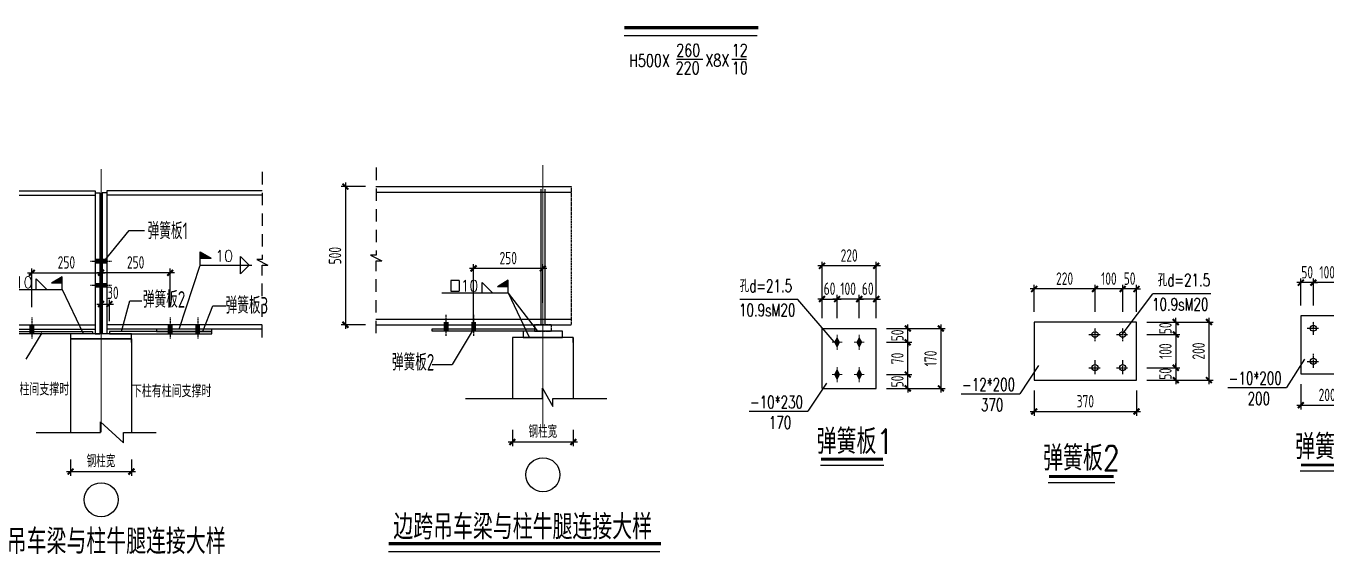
# Model space of a CAD drawing. Extents: x -1389621 to 57380, y -92505 to 283644.
# Drawn here: x -285983 to -254571, y 21287 to 34026 of the extents above; entities that cross this region are included whole.
import ezdxf
from ezdxf.enums import TextEntityAlignment as Align

# ---------------------------------------------------------------- set-up
doc = ezdxf.new("R2010")
doc.units = 0
doc.header["$LTSCALE"] = 100
doc.header["$MEASUREMENT"] = 0
for name, pattern in [('2', [5, 3, -2]), ('CENTERX2', [101.6, 63.5, -12.7, 12.7, -12.7]), ('DASH', [0.35, 0.25, -0.1]), ('HIDDEN', [0.375, 0.25, -0.125])]:
    doc.linetypes.add(name, pattern=pattern)
doc.layers.get('0').update_dxf_attribs({"linetype": 'CONTINUOUS'})
doc.layers.get('Defpoints').update_dxf_attribs({"linetype": 'CONTINUOUS'})
for name, color, linetype in [('10', 7, 'CONTINUOUS'), ('330', 253, '2'), ('AXIS', 3, 'CONTINUOUS'), ('BOLTFILL', 2, 'CONTINUOUS'), ('D', 2, 'CONTINUOUS'), ('DIM', 3, 'CONTINUOUS'), ('DIM1', 210, 'CONTINUOUS'), ('PUB_TITLE', 4, 'CONTINUOUS'), ('TC', 151, 'CONTINUOUS'), ('卫浴', 7, 'CONTINUOUS'), ('螺栓孔标注', 253, 'CONTINUOUS'), ('钢板标注', 253, 'CONTINUOUS')]:
    doc.layers.add(name, color=color, linetype=linetype)
for name, color, linetype, lineweight in [('BOLT', 62, 'CONTINUOUS', 5), ('PUB_TEXT', 7, 'CONTINUOUS', 15), ('轴线', 1, 'CENTERX2', 13)]:
    doc.layers.add(name, color=color, linetype=linetype, lineweight=lineweight)
doc.styles.add('_HZTXT', font='txt.shx', dxfattribs={"width": 0.7, "bigfont": 'HZTXT.shx'})
doc.styles.add('DIM_FONT', font='SIMPLEX', dxfattribs={"width": 0.7, "bigfont": 'GBCBIG'})
doc.styles.add('hztxt', font='txt', dxfattribs={"width": 0.7, "height": 10, "bigfont": 'hztxt.shx'})
doc.styles.add('ROMANS', font='romans', dxfattribs={"width": 0.8, "height": 2.5})
doc.styles.add('TSSD_Dimension', font='tssdeng.shx', dxfattribs={"width": 0.7, "bigfont": 'hztxt.shx'})
doc.styles.add('TSSD_REIN', font='Tssdeng.shx', dxfattribs={"width": 0.7, "bigfont": 'hztxt.shx'})
doc.dimstyles.new('TSSD_100_100', dxfattribs={"dimtxt": 300, "dimasz": 100, "dimexe": 100, "dimexo": 250, "dimgap": 100, "dimtad": 1, "dimdec": 0, "dimzin": 0, "dimdsep": 46, "dimtxsty": 'TSSD_Dimension', "dimblk": 'ARCHTICK', "dimblk1": 'ARCHTICK', "dimblk2": 'ARCHTICK', "dimcen": 0, "dimdle": 100, "dimclrt": 7, "dimadec": 0, "dimazin": 0, "dimtfac": 1, "dimtdec": 0, "dimtix": 1, "dimtmove": 2, "dimatfit": 3, "dimfxl": 0, "dimtolj": 1, "dimtzin": 0, "dimarcsym": 0})

# ---------------------------------------------------------------- blocks, each defined once
blk = doc.blocks.new('_ArchTick')
at = {"color": 0, "linetype": 'ByBlock'}
blk.add_lwpolyline([(-0.71, -0.71, 0.5, 0.5, 0), (0.71, 0.71, 0.5, 0.5, 0)], format="xyseb", dxfattribs=at)
blk = doc.blocks.new('*D2308')
at = {"layer": 'Defpoints', "color": 0}
for p in [(-284173, 28072), (-285844, 26991), (-284173, 26465)]:
    blk.add_point(p, dxfattribs=at)
at = {"layer": 'DIM', "color": 0, "lineweight": -2}
for p, q in [((-285944, 28072), (-284073, 28072)), ((-285844, 27241), (-285844, 28172)), ((-284173, 26715), (-284173, 28172))]:
    blk.add_line(p, q, dxfattribs=at)
at = {"layer": 'DIM', "color": 0, "lineweight": -2, "xscale": 100.005, "yscale": 100.005, "zscale": 100.005, "rotation": 180}
blk.add_blockref('_ArchTick', (-285844, 28072), dxfattribs=at)
at = {"layer": 'DIM', "color": 0, "lineweight": -2, "xscale": 100.005, "yscale": 100.005, "zscale": 100.005}
blk.add_blockref('_ArchTick', (-284173, 28072), dxfattribs=at)
at = {"layer": 'DIM', "color": 7, "insert": (-285008, 28322), "char_height": 300, "attachment_point": 5, "style": 'TSSD_Dimension'}
blk.add_mtext('\\A1;250', dxfattribs=at)
blk = doc.blocks.new('*D2309')
at = {"layer": 'Defpoints', "color": 0}
for p in [(-284908, 23818), (-283438, 23819), (-283438, 23275)]:
    blk.add_point(p, dxfattribs=at)
at = {"layer": 'DIM', "color": 0, "lineweight": -2}
for p, q in [((-284908, 23568), (-284908, 23175)), ((-283438, 23569), (-283438, 23175)), ((-285008, 23275), (-283338, 23275))]:
    blk.add_line(p, q, dxfattribs=at)
at = {"layer": 'DIM', "color": 0, "lineweight": -2, "xscale": 100.0500000081956, "yscale": 100.0500000081956, "zscale": 100.0500000081956, "rotation": 180}
blk.add_blockref('_ArchTick', (-284908, 23275), dxfattribs=at)
at = {"layer": 'DIM', "color": 0, "lineweight": -2, "xscale": 100.0500000081956, "yscale": 100.0500000081956, "zscale": 100.0500000081956}
blk.add_blockref('_ArchTick', (-283438, 23275), dxfattribs=at)
at = {"layer": 'DIM', "color": 7, "insert": (-284173, 23526), "char_height": 300.2, "attachment_point": 5, "style": 'TSSD_Dimension'}
blk.add_mtext('\\A1;钢柱宽', dxfattribs=at)
blk = doc.blocks.new('*D2311')
at = {"layer": 'Defpoints', "color": 0}
for p in [(-283971, 27316), (-284173, 26595), (-283971, 26653)]:
    blk.add_point(p, dxfattribs=at)
at = {"layer": 'DIM', "color": 0, "lineweight": -2}
for p, q in [((-284173, 26845), (-284173, 27416)), ((-283971, 26903), (-283971, 27416)), ((-284273, 27316), (-283871, 27316))]:
    blk.add_line(p, q, dxfattribs=at)
at = {"layer": 'DIM', "color": 0, "lineweight": -2, "xscale": 100.005, "yscale": 100.005, "zscale": 100.005, "rotation": 180}
blk.add_blockref('_ArchTick', (-284173, 27316), dxfattribs=at)
at = {"layer": 'DIM', "color": 0, "lineweight": -2, "xscale": 100.005, "yscale": 100.005, "zscale": 100.005}
blk.add_blockref('_ArchTick', (-283971, 27316), dxfattribs=at)
at = {"layer": 'DIM', "color": 7, "insert": (-283887, 27589), "char_height": 300, "attachment_point": 5, "style": 'TSSD_Dimension'}
blk.add_mtext('\\A1;30', dxfattribs=at)
blk = doc.blocks.new('*D2312')
at = {"layer": 'Defpoints', "color": 0}
for p in [(-284173, 28072), (-282502, 26991), (-284173, 26465)]:
    blk.add_point(p, dxfattribs=at)
at = {"layer": 'DIM', "color": 0, "lineweight": -2}
for p, q in [((-282402, 28072), (-284273, 28072)), ((-284173, 26715), (-284173, 28172)), ((-282502, 27241), (-282502, 28172))]:
    blk.add_line(p, q, dxfattribs=at)
at = {"layer": 'DIM', "color": 0, "lineweight": -2, "xscale": 100.005, "yscale": 100.005, "zscale": 100.005, "rotation": 180}
blk.add_blockref('_ArchTick', (-284173, 28072), dxfattribs=at)
at = {"layer": 'DIM', "color": 0, "lineweight": -2, "xscale": 100.005, "yscale": 100.005, "zscale": 100.005}
blk.add_blockref('_ArchTick', (-282502, 28072), dxfattribs=at)
at = {"layer": 'DIM', "color": 7, "insert": (-283337, 28322), "char_height": 300, "attachment_point": 5, "style": 'TSSD_Dimension'}
blk.add_mtext('\\A1;250', dxfattribs=at)
blk = doc.blocks.new('*D2313')
at = {"layer": 'Defpoints', "color": 0}
for p in [(-275176, 28176), (-273505, 27096), (-275176, 26569)]:
    blk.add_point(p, dxfattribs=at)
at = {"layer": 'DIM', "color": 0, "lineweight": -2}
for p, q in [((-275176, 26819), (-275176, 28276)), ((-273505, 27346), (-273505, 28276)), ((-273405, 28176), (-275276, 28176))]:
    blk.add_line(p, q, dxfattribs=at)
at = {"layer": 'DIM', "color": 0, "lineweight": -2, "xscale": 100.005, "yscale": 100.005, "zscale": 100.005, "rotation": 180}
blk.add_blockref('_ArchTick', (-275176, 28176), dxfattribs=at)
at = {"layer": 'DIM', "color": 0, "lineweight": -2, "xscale": 100.005, "yscale": 100.005, "zscale": 100.005}
blk.add_blockref('_ArchTick', (-273505, 28176), dxfattribs=at)
at = {"layer": 'DIM', "color": 7, "insert": (-274340, 28426), "char_height": 300, "attachment_point": 5, "style": 'TSSD_Dimension'}
blk.add_mtext('\\A1;250', dxfattribs=at)
blk = doc.blocks.new('*D2314')
at = {"layer": 'Defpoints', "color": 0}
for p in [(-274240, 24532), (-272770, 24532), (-272770, 23989)]:
    blk.add_point(p, dxfattribs=at)
at = {"layer": 'DIM', "color": 0, "lineweight": -2}
for p, q in [((-274240, 24282), (-274240, 23889)), ((-272770, 24282), (-272770, 23889)), ((-274340, 23989), (-272670, 23989))]:
    blk.add_line(p, q, dxfattribs=at)
at = {"layer": 'DIM', "color": 0, "lineweight": -2, "xscale": 100.005, "yscale": 100.005, "zscale": 100.005, "rotation": 180}
blk.add_blockref('_ArchTick', (-274240, 23989), dxfattribs=at)
at = {"layer": 'DIM', "color": 0, "lineweight": -2, "xscale": 100.005, "yscale": 100.005, "zscale": 100.005}
blk.add_blockref('_ArchTick', (-272770, 23989), dxfattribs=at)
at = {"layer": 'DIM', "color": 7, "insert": (-273505, 24239), "char_height": 300, "attachment_point": 5, "style": 'TSSD_Dimension'}
blk.add_mtext('\\A1;钢柱宽', dxfattribs=at)
blk = doc.blocks.new('*D2315')
at = {"layer": 'Defpoints', "color": 0}
for p in [(-277534, 30153), (-278272, 26817), (-277534, 26817)]:
    blk.add_point(p, dxfattribs=at)
at = {"layer": 'DIM', "color": 0, "lineweight": -2}
for p, q in [((-278272, 30253), (-278272, 26717)), ((-277784, 30153), (-278372, 30153)), ((-277784, 26817), (-278372, 26817))]:
    blk.add_line(p, q, dxfattribs=at)
at = {"layer": 'DIM', "color": 0, "lineweight": -2, "xscale": 100.005, "yscale": 100.005, "zscale": 100.005}
for p, rotation in [((-278272, 30153), 90), ((-278272, 26817), 270)]:
    blk.add_blockref('_ArchTick', p, dxfattribs=dict(at, rotation=rotation))
at = {"layer": 'DIM', "color": 7, "insert": (-278522, 28485), "char_height": 300, "attachment_point": 5, "rotation": 90, "style": 'TSSD_Dimension'}
blk.add_mtext('\\A1;500', dxfattribs=at)
blk = doc.blocks.new('*D2317')
at = {"layer": 'Defpoints', "color": 0}
for p in [(-255202, 25635), (-253932, 25635), (-253932, 24875)]:
    blk.add_point(p, dxfattribs=at)
at = {"layer": 'DIM', "color": 0, "lineweight": -2}
for p, q in [((-255202, 25385), (-255202, 24775)), ((-253932, 25385), (-253932, 24775)), ((-255302, 24875), (-253832, 24875))]:
    blk.add_line(p, q, dxfattribs=at)
at = {"layer": 'DIM', "color": 0, "lineweight": -2, "xscale": 100.005, "yscale": 100.005, "zscale": 100.005, "rotation": 180}
blk.add_blockref('_ArchTick', (-255202, 24875), dxfattribs=at)
at = {"layer": 'DIM', "color": 0, "lineweight": -2, "xscale": 100.005, "yscale": 100.005, "zscale": 100.005}
blk.add_blockref('_ArchTick', (-253932, 24875), dxfattribs=at)
at = {"layer": 'DIM', "color": 7, "insert": (-254567, 25125), "char_height": 300, "attachment_point": 5, "style": 'TSSD_Dimension'}
blk.add_mtext('\\A1;200', dxfattribs=at)
blk = doc.blocks.new('*D2321')
at = {"layer": 'Defpoints', "color": 0}
for p in [(-255202, 27834), (-255202, 27035), (-254899, 27035)]:
    blk.add_point(p, dxfattribs=at)
at = {"layer": 'DIM', "color": 0, "lineweight": -2}
for p, q in [((-255202, 27834), (-255302, 27834)), ((-255202, 27285), (-255202, 27934)), ((-254899, 27834), (-255202, 27834)), ((-254899, 27285), (-254899, 27934)), ((-254899, 27834), (-254799, 27834))]:
    blk.add_line(p, q, dxfattribs=at)
at = {"layer": 'DIM', "color": 0, "lineweight": -2, "xscale": 100.005, "yscale": 100.005, "zscale": 100.005}
blk.add_blockref('_ArchTick', (-255202, 27834), dxfattribs=at)
at = {"layer": 'DIM', "color": 0, "lineweight": -2, "xscale": 100.005, "yscale": 100.005, "zscale": 100.005, "rotation": 180}
blk.add_blockref('_ArchTick', (-254899, 27834), dxfattribs=at)
at = {"layer": 'DIM', "color": 7, "insert": (-255050, 28084), "char_height": 300, "attachment_point": 5, "style": 'TSSD_Dimension'}
blk.add_mtext('\\A1;50', dxfattribs=at)
blk = doc.blocks.new('*D2322')
at = {"layer": 'Defpoints', "color": 0}
for p in [(-254899, 27834), (-254899, 27035), (-254232, 27035)]:
    blk.add_point(p, dxfattribs=at)
at = {"layer": 'DIM', "color": 0, "lineweight": -2}
for p, q in [((-254132, 27834), (-254999, 27834)), ((-254899, 27285), (-254899, 27934)), ((-254232, 27285), (-254232, 27934))]:
    blk.add_line(p, q, dxfattribs=at)
at = {"layer": 'DIM', "color": 0, "lineweight": -2, "xscale": 100.005, "yscale": 100.005, "zscale": 100.005, "rotation": 180}
blk.add_blockref('_ArchTick', (-254899, 27834), dxfattribs=at)
at = {"layer": 'DIM', "color": 0, "lineweight": -2, "xscale": 100.005, "yscale": 100.005, "zscale": 100.005}
blk.add_blockref('_ArchTick', (-254232, 27834), dxfattribs=at)
at = {"layer": 'DIM', "color": 7, "insert": (-254566, 28084), "char_height": 300, "attachment_point": 5, "style": 'TSSD_Dimension'}
blk.add_mtext('\\A1;100', dxfattribs=at)
blk = doc.blocks.new('*D2324')
at = {"layer": 'Defpoints', "color": 0}
for p in [(-259504, 27681), (-259504, 26883), (-259170, 26883)]:
    blk.add_point(p, dxfattribs=at)
at = {"layer": 'DIM', "color": 0, "lineweight": -2}
for p, q in [((-259504, 27681), (-259604, 27681)), ((-259504, 27133), (-259504, 27781)), ((-259170, 27681), (-259504, 27681)), ((-259170, 27133), (-259170, 27781)), ((-259170, 27681), (-259070, 27681))]:
    blk.add_line(p, q, dxfattribs=at)
at = {"layer": 'DIM', "color": 0, "lineweight": -2, "xscale": 100.005, "yscale": 100.005, "zscale": 100.005}
blk.add_blockref('_ArchTick', (-259504, 27681), dxfattribs=at)
at = {"layer": 'DIM', "color": 0, "lineweight": -2, "xscale": 100.005, "yscale": 100.005, "zscale": 100.005, "rotation": 180}
blk.add_blockref('_ArchTick', (-259170, 27681), dxfattribs=at)
at = {"layer": 'DIM', "color": 7, "insert": (-259337, 27931), "char_height": 300, "attachment_point": 5, "style": 'TSSD_Dimension'}
blk.add_mtext('\\A1;50', dxfattribs=at)
blk = doc.blocks.new('*D2325')
at = {"layer": 'Defpoints', "color": 0}
for p in [(-260171, 27681), (-260171, 26883), (-259504, 26883)]:
    blk.add_point(p, dxfattribs=at)
at = {"layer": 'DIM', "color": 0, "lineweight": -2}
for p, q in [((-259404, 27681), (-260271, 27681)), ((-260171, 27133), (-260171, 27781)), ((-259504, 27133), (-259504, 27781))]:
    blk.add_line(p, q, dxfattribs=at)
at = {"layer": 'DIM', "color": 0, "lineweight": -2, "xscale": 100.005, "yscale": 100.005, "zscale": 100.005, "rotation": 180}
blk.add_blockref('_ArchTick', (-260171, 27681), dxfattribs=at)
at = {"layer": 'DIM', "color": 0, "lineweight": -2, "xscale": 100.005, "yscale": 100.005, "zscale": 100.005}
blk.add_blockref('_ArchTick', (-259504, 27681), dxfattribs=at)
at = {"layer": 'DIM', "color": 7, "insert": (-259837, 27931), "char_height": 300, "attachment_point": 5, "style": 'TSSD_Dimension'}
blk.add_mtext('\\A1;100', dxfattribs=at)
blk = doc.blocks.new('*D2326')
at = {"layer": 'Defpoints', "color": 0}
for p in [(-261641, 27681), (-261641, 26883), (-260171, 26883)]:
    blk.add_point(p, dxfattribs=at)
at = {"layer": 'DIM', "color": 0, "lineweight": -2}
for p, q in [((-260071, 27681), (-261741, 27681)), ((-261641, 27133), (-261641, 27781)), ((-260171, 27133), (-260171, 27781))]:
    blk.add_line(p, q, dxfattribs=at)
at = {"layer": 'DIM', "color": 0, "lineweight": -2, "xscale": 100.005, "yscale": 100.005, "zscale": 100.005, "rotation": 180}
blk.add_blockref('_ArchTick', (-261641, 27681), dxfattribs=at)
at = {"layer": 'DIM', "color": 0, "lineweight": -2, "xscale": 100.005, "yscale": 100.005, "zscale": 100.005}
blk.add_blockref('_ArchTick', (-260171, 27681), dxfattribs=at)
at = {"layer": 'DIM', "color": 7, "insert": (-260906, 27931), "char_height": 300, "attachment_point": 5, "style": 'TSSD_Dimension'}
blk.add_mtext('\\A1;220', dxfattribs=at)
blk = doc.blocks.new('*D2327')
at = {"layer": 'Defpoints', "color": 0}
for p in [(-259170, 26883), (-259170, 26583), (-258222, 26583)]:
    blk.add_point(p, dxfattribs=at)
at = {"layer": 'DIM', "color": 0, "lineweight": -2}
for p, q in [((-258920, 26883), (-258122, 26883)), ((-258222, 26883), (-258222, 26983)), ((-258222, 26883), (-258222, 26583)), ((-258920, 26583), (-258122, 26583)), ((-258222, 26583), (-258222, 26483))]:
    blk.add_line(p, q, dxfattribs=at)
at = {"layer": 'DIM', "color": 0, "lineweight": -2, "xscale": 100.005, "yscale": 100.005, "zscale": 100.005}
for p, rotation in [((-258222, 26883), 270), ((-258222, 26583), 90)]:
    blk.add_blockref('_ArchTick', p, dxfattribs=dict(at, rotation=rotation))
at = {"layer": 'DIM', "color": 7, "insert": (-258472, 26733), "char_height": 300, "attachment_point": 5, "rotation": 90, "style": 'TSSD_Dimension'}
blk.add_mtext('\\A1;50', dxfattribs=at)
blk = doc.blocks.new('*D2328')
at = {"layer": 'Defpoints', "color": 0}
for p in [(-259170, 26583), (-259170, 25782), (-258222, 25782)]:
    blk.add_point(p, dxfattribs=at)
at = {"layer": 'DIM', "color": 0, "lineweight": -2}
for p, q in [((-258920, 26583), (-258122, 26583)), ((-258222, 26683), (-258222, 25682)), ((-258920, 25782), (-258122, 25782))]:
    blk.add_line(p, q, dxfattribs=at)
at = {"layer": 'DIM', "color": 0, "lineweight": -2, "xscale": 100.005, "yscale": 100.005, "zscale": 100.005}
for p, rotation in [((-258222, 26583), 90), ((-258222, 25782), 270)]:
    blk.add_blockref('_ArchTick', p, dxfattribs=dict(at, rotation=rotation))
at = {"layer": 'DIM', "color": 7, "insert": (-258472, 26182), "char_height": 300, "attachment_point": 5, "rotation": 90, "style": 'TSSD_Dimension'}
blk.add_mtext('\\A1;100', dxfattribs=at)
blk = doc.blocks.new('*D2329')
at = {"layer": 'Defpoints', "color": 0}
for p in [(-259170, 25782), (-259170, 25482), (-258222, 25482)]:
    blk.add_point(p, dxfattribs=at)
at = {"layer": 'DIM', "color": 0, "lineweight": -2}
for p, q in [((-258920, 25782), (-258122, 25782)), ((-258222, 25782), (-258222, 25882)), ((-258222, 25782), (-258222, 25482)), ((-258920, 25482), (-258122, 25482)), ((-258222, 25482), (-258222, 25382))]:
    blk.add_line(p, q, dxfattribs=at)
at = {"layer": 'DIM', "color": 0, "lineweight": -2, "xscale": 100.005, "yscale": 100.005, "zscale": 100.005}
for p, rotation in [((-258222, 25782), 270), ((-258222, 25482), 90)]:
    blk.add_blockref('_ArchTick', p, dxfattribs=dict(at, rotation=rotation))
at = {"layer": 'DIM', "color": 7, "insert": (-258472, 25632), "char_height": 300, "attachment_point": 5, "rotation": 90, "style": 'TSSD_Dimension'}
blk.add_mtext('\\A1;50', dxfattribs=at)
blk = doc.blocks.new('*D2330')
at = {"layer": 'Defpoints', "color": 0}
for p in [(-258919, 26883), (-258919, 25482), (-257421, 25482)]:
    blk.add_point(p, dxfattribs=at)
at = {"layer": 'DIM', "color": 0, "lineweight": -2}
for p, q in [((-258669, 26883), (-257321, 26883)), ((-257421, 26983), (-257421, 25382)), ((-258669, 25482), (-257321, 25482))]:
    blk.add_line(p, q, dxfattribs=at)
at = {"layer": 'DIM', "color": 0, "lineweight": -2, "xscale": 100.005, "yscale": 100.005, "zscale": 100.005}
for p, rotation in [((-257421, 26883), 90), ((-257421, 25482), 270)]:
    blk.add_blockref('_ArchTick', p, dxfattribs=dict(at, rotation=rotation))
at = {"layer": 'DIM', "color": 7, "insert": (-257671, 26183), "char_height": 300, "attachment_point": 5, "rotation": 90, "style": 'TSSD_Dimension'}
blk.add_mtext('\\A1;200', dxfattribs=at)
blk = doc.blocks.new('*D2331')
at = {"layer": 'Defpoints', "color": 0}
for p in [(-261641, 25482), (-259170, 25482), (-259170, 24722)]:
    blk.add_point(p, dxfattribs=at)
at = {"layer": 'DIM', "color": 0, "lineweight": -2}
for p, q in [((-261641, 25232), (-261641, 24622)), ((-259170, 25232), (-259170, 24622)), ((-261741, 24722), (-259070, 24722))]:
    blk.add_line(p, q, dxfattribs=at)
at = {"layer": 'DIM', "color": 0, "lineweight": -2, "xscale": 100.005, "yscale": 100.005, "zscale": 100.005, "rotation": 180}
blk.add_blockref('_ArchTick', (-261641, 24722), dxfattribs=at)
at = {"layer": 'DIM', "color": 0, "lineweight": -2, "xscale": 100.005, "yscale": 100.005, "zscale": 100.005}
blk.add_blockref('_ArchTick', (-259170, 24722), dxfattribs=at)
at = {"layer": 'DIM', "color": 7, "insert": (-260405, 24972), "char_height": 300, "attachment_point": 5, "style": 'TSSD_Dimension'}
blk.add_mtext('\\A1;370', dxfattribs=at)
blk = doc.blocks.new('*D2332')
at = {"layer": 'Defpoints', "color": 0}
for p in [(-265455, 26394), (-264694, 26394), (-265455, 25616)]:
    blk.add_point(p, dxfattribs=at)
at = {"layer": 'DIM', "color": 0, "lineweight": -2}
for p, q in [((-265205, 26394), (-264594, 26394)), ((-264694, 25516), (-264694, 26494)), ((-265205, 25616), (-264594, 25616))]:
    blk.add_line(p, q, dxfattribs=at)
at = {"layer": 'DIM', "color": 0, "lineweight": -2, "xscale": 100.005, "yscale": 100.005, "zscale": 100.005}
for p, rotation in [((-264694, 26394), 90), ((-264694, 25616), 270)]:
    blk.add_blockref('_ArchTick', p, dxfattribs=dict(at, rotation=rotation))
at = {"layer": 'DIM', "color": 7, "insert": (-264944, 26005), "char_height": 300, "attachment_point": 5, "rotation": 90, "style": 'TSSD_Dimension'}
blk.add_mtext('\\A1;70', dxfattribs=at)
blk = doc.blocks.new('*D2333')
at = {"layer": 'Defpoints', "color": 0}
for p in [(-266399, 27438), (-266764, 26727), (-266399, 26727)]:
    blk.add_point(p, dxfattribs=at)
at = {"layer": 'DIM', "color": 0, "lineweight": -2}
for p, q in [((-266764, 27438), (-266864, 27438)), ((-266764, 26977), (-266764, 27538)), ((-266764, 27438), (-266399, 27438)), ((-266399, 26977), (-266399, 27538)), ((-266399, 27438), (-266299, 27438))]:
    blk.add_line(p, q, dxfattribs=at)
at = {"layer": 'DIM', "color": 0, "lineweight": -2, "xscale": 100.005, "yscale": 100.005, "zscale": 100.005}
blk.add_blockref('_ArchTick', (-266764, 27438), dxfattribs=at)
at = {"layer": 'DIM', "color": 0, "lineweight": -2, "xscale": 100.005, "yscale": 100.005, "zscale": 100.005, "rotation": 180}
blk.add_blockref('_ArchTick', (-266399, 27438), dxfattribs=at)
at = {"layer": 'DIM', "color": 7, "insert": (-266582, 27688), "char_height": 300, "attachment_point": 5, "style": 'TSSD_Dimension'}
blk.add_mtext('\\A1;60', dxfattribs=at)
blk = doc.blocks.new('*D2334')
at = {"layer": 'Defpoints', "color": 0}
for p in [(-266399, 27438), (-266399, 26727), (-265866, 26727)]:
    blk.add_point(p, dxfattribs=at)
at = {"layer": 'DIM', "color": 0, "lineweight": -2}
for p, q in [((-266399, 27438), (-266499, 27438)), ((-266399, 26977), (-266399, 27538)), ((-265866, 27438), (-266399, 27438)), ((-265866, 26977), (-265866, 27538)), ((-265866, 27438), (-265766, 27438))]:
    blk.add_line(p, q, dxfattribs=at)
at = {"layer": 'DIM', "color": 0, "lineweight": -2, "xscale": 100.005, "yscale": 100.005, "zscale": 100.005}
blk.add_blockref('_ArchTick', (-266399, 27438), dxfattribs=at)
at = {"layer": 'DIM', "color": 0, "lineweight": -2, "xscale": 100.005, "yscale": 100.005, "zscale": 100.005, "rotation": 180}
blk.add_blockref('_ArchTick', (-265866, 27438), dxfattribs=at)
at = {"layer": 'DIM', "color": 7, "insert": (-266133, 27688), "char_height": 300, "attachment_point": 5, "style": 'TSSD_Dimension'}
blk.add_mtext('\\A1;100', dxfattribs=at)
blk = doc.blocks.new('*D2335')
at = {"layer": 'Defpoints', "color": 0}
for p in [(-265866, 27438), (-265866, 26727), (-265455, 26727)]:
    blk.add_point(p, dxfattribs=at)
at = {"layer": 'DIM', "color": 0, "lineweight": -2}
for p, q in [((-265866, 27438), (-265966, 27438)), ((-265866, 26977), (-265866, 27538)), ((-265455, 27438), (-265866, 27438)), ((-265455, 26977), (-265455, 27538)), ((-265455, 27438), (-265355, 27438))]:
    blk.add_line(p, q, dxfattribs=at)
at = {"layer": 'DIM', "color": 0, "lineweight": -2, "xscale": 100.005, "yscale": 100.005, "zscale": 100.005}
blk.add_blockref('_ArchTick', (-265866, 27438), dxfattribs=at)
at = {"layer": 'DIM', "color": 0, "lineweight": -2, "xscale": 100.005, "yscale": 100.005, "zscale": 100.005, "rotation": 180}
blk.add_blockref('_ArchTick', (-265455, 27438), dxfattribs=at)
at = {"layer": 'DIM', "color": 7, "insert": (-265660, 27688), "char_height": 300, "attachment_point": 5, "style": 'TSSD_Dimension'}
blk.add_mtext('\\A1;60', dxfattribs=at)
blk = doc.blocks.new('*D2336')
at = {"layer": 'Defpoints', "color": 0}
for p in [(-266764, 28239), (-266764, 27042), (-265455, 27042)]:
    blk.add_point(p, dxfattribs=at)
at = {"layer": 'DIM', "color": 0, "lineweight": -2}
for p, q in [((-266764, 27292), (-266764, 28339)), ((-265455, 27292), (-265455, 28339)), ((-265355, 28239), (-266864, 28239))]:
    blk.add_line(p, q, dxfattribs=at)
at = {"layer": 'DIM', "color": 0, "lineweight": -2, "xscale": 100.005, "yscale": 100.005, "zscale": 100.005, "rotation": 180}
blk.add_blockref('_ArchTick', (-266764, 28239), dxfattribs=at)
at = {"layer": 'DIM', "color": 0, "lineweight": -2, "xscale": 100.005, "yscale": 100.005, "zscale": 100.005}
blk.add_blockref('_ArchTick', (-265455, 28239), dxfattribs=at)
at = {"layer": 'DIM', "color": 7, "insert": (-266109, 28489), "char_height": 300, "attachment_point": 5, "style": 'TSSD_Dimension'}
blk.add_mtext('\\A1;220', dxfattribs=at)
blk = doc.blocks.new('A$C3FAA1434')
at = {"layer": 'BOLT'}
for p, q in [((200, 600), (200, 0)), ((0, 300), (400, 300))]:
    blk.add_line(p, q, dxfattribs=at)
blk.add_lwpolyline([(100, 300), (200, 500), (300, 300), (200, 100)], close=True, dxfattribs=at)
at = {"layer": 'BOLTFILL'}
blk.add_solid([(100, 300), (200, 500), (200, 100), (300, 300)], dxfattribs=at)
blk = doc.blocks.new('*D2337')
at = {"layer": 'Defpoints', "color": 0}
for p in [(-265455, 26727), (-264694, 26727), (-265455, 26394)]:
    blk.add_point(p, dxfattribs=at)
at = {"layer": 'DIM', "color": 0, "lineweight": -2}
for p, q in [((-265205, 26727), (-264594, 26727)), ((-264694, 26727), (-264694, 26827)), ((-264694, 26394), (-264694, 26727)), ((-265205, 26394), (-264594, 26394)), ((-264694, 26394), (-264694, 26294))]:
    blk.add_line(p, q, dxfattribs=at)
at = {"layer": 'DIM', "color": 0, "lineweight": -2, "xscale": 100.005, "yscale": 100.005, "zscale": 100.005}
for p, rotation in [((-264694, 26727), 270), ((-264694, 26394), 90)]:
    blk.add_blockref('_ArchTick', p, dxfattribs=dict(at, rotation=rotation))
at = {"layer": 'DIM', "color": 7, "insert": (-264944, 26561), "char_height": 300, "attachment_point": 5, "rotation": 90, "style": 'TSSD_Dimension'}
blk.add_mtext('\\A1;50', dxfattribs=at)
blk = doc.blocks.new('*D2338')
at = {"layer": 'Defpoints', "color": 0}
for p in [(-265455, 25616), (-264694, 25616), (-265455, 25282)]:
    blk.add_point(p, dxfattribs=at)
at = {"layer": 'DIM', "color": 0, "lineweight": -2}
for p, q in [((-265205, 25616), (-264594, 25616)), ((-264694, 25616), (-264694, 25716)), ((-264694, 25282), (-264694, 25616)), ((-265205, 25282), (-264594, 25282)), ((-264694, 25282), (-264694, 25182))]:
    blk.add_line(p, q, dxfattribs=at)
at = {"layer": 'DIM', "color": 0, "lineweight": -2, "xscale": 100.005, "yscale": 100.005, "zscale": 100.005}
for p, rotation in [((-264694, 25616), 270), ((-264694, 25282), 90)]:
    blk.add_blockref('_ArchTick', p, dxfattribs=dict(at, rotation=rotation))
at = {"layer": 'DIM', "color": 7, "insert": (-264944, 25449), "char_height": 300, "attachment_point": 5, "rotation": 90, "style": 'TSSD_Dimension'}
blk.add_mtext('\\A1;50', dxfattribs=at)
blk = doc.blocks.new('*D2339')
at = {"layer": 'Defpoints', "color": 0}
for p in [(-265203, 26727), (-264970, 25282), (-263893, 25282)]:
    blk.add_point(p, dxfattribs=at)
at = {"layer": 'DIM', "color": 0, "lineweight": -2}
for p, q in [((-264953, 26727), (-263793, 26727)), ((-263893, 26827), (-263893, 25182)), ((-264720, 25282), (-263793, 25282))]:
    blk.add_line(p, q, dxfattribs=at)
at = {"layer": 'DIM', "color": 0, "lineweight": -2, "xscale": 100.005, "yscale": 100.005, "zscale": 100.005}
for p, rotation in [((-263893, 26727), 90), ((-263893, 25282), 270)]:
    blk.add_blockref('_ArchTick', p, dxfattribs=dict(at, rotation=rotation))
at = {"layer": 'DIM', "color": 7, "insert": (-264143, 26005), "char_height": 300, "attachment_point": 5, "rotation": 90, "style": 'TSSD_Dimension'}
blk.add_mtext('\\A1;170', dxfattribs=at)

msp = doc.modelspace()

# ---------------------------------------------------------------- linework, layer by layer
at = {"color": 7, "linetype": 'Continuous'}
for p, q in [((-270278.02, 33228.443), (-269640.858, 33228.443)), ((-268938.665, 33228.443), (-268587.077, 33228.443))]:
    msp.add_line(p, q, dxfattribs=at)
at = {"color": 7}
for p, q in [((-287397.868, 30048.608), (-284317.127, 30048.608)), ((-287397.868, 29944.824), (-284317.127, 29944.824)), ((-284317.127, 30048.608), (-284317.127, 26595.433)), ((-284317.127, 30002.482), (-284201.811, 30002.482)), ((-284201.811, 30002.482), (-284201.811, 26595.433)), ((-284028.837, 30002.482), (-284144.153, 30002.482)), ((-284144.153, 30002.482), (-284144.153, 26595.433)), ((-284028.837, 30048.608), (-284028.837, 26595.433)), ((-280277.575, 30048.608), (-284028.837, 30048.608)), ((-280277.575, 29944.824), (-284028.837, 29944.824)), ((-277534.473, 30152.723), (-272822.764, 30152.723)), ((-277534.473, 30015.728), (-272822.764, 30015.728)), ((-273552.496, 30091.836), (-273552.496, 26816.999)), ((-273457.36, 30091.836), (-273457.36, 26816.999)), ((-284172.982, 28261.265), (-283491.028, 29089.079)), ((-283491.028, 29089.079), (-283122.712, 29089.079)), ((-283681.792, 26651.507), (-283475.739, 27397.703)), ((-283475.739, 27397.703), (-283183.766, 27397.703)), ((-281704.133, 26683.152), (-281473.452, 27271.368)), ((-281473.452, 27271.368), (-281155.913, 27271.368)), ((-287397.183, 26814.533), (-284317.127, 26814.533)), ((-287397.183, 26710.748), (-284317.127, 26710.748)), ((-280277.575, 26814.533), (-284028.837, 26814.533)), ((-280277.575, 26710.748), (-284028.837, 26710.748)), ((-277533.568, 26953.995), (-272822.764, 26953.995)), ((-277533.568, 26816.999), (-272822.764, 26816.999)), ((-275189.853, 26704.175), (-275691.556, 25857.644)), ((-285605.456, 26625.276), (-285985.534, 25983.964)), ((-284908.387, 26480.117), (-284908.387, 26387.864)), ((-283437.577, 26480.117), (-284908.387, 26480.117)), ((-284908.387, 26480.117), (-284908.387, 24214.967)), ((-284317.127, 26595.433), (-284201.811, 26595.433)), ((-283437.577, 26387.864), (-283437.577, 26480.117)), ((-283437.577, 26480.117), (-283437.577, 24214.282)), ((-274239.559, 26512.566), (-274239.559, 25039.833)), ((-272770.297, 26512.566), (-274239.559, 26512.566)), ((-274239.559, 26512.566), (-274239.559, 26390.792)), ((-272770.297, 26512.566), (-272770.297, 25038.928)), ((-272770.297, 26390.792), (-272770.297, 26512.566)), ((-276177.734, 25857.644), (-275691.556, 25857.644)), ((-273516.715, 25039.833), (-273516.715, 25289.94)), ((-273516.715, 25289.94), (-273260.316, 24847.744)), ((-275369.71, 25039.833), (-273516.715, 25039.833)), ((-273260.316, 24847.744), (-273260.316, 25038.928)), ((-273260.316, 25038.928), (-271957.703, 25038.928)), ((-285741.711, 24214.967), (-284181.912, 24214.967)), ((-284181.912, 24475.435), (-283627.93, 23966.436)), ((-284181.912, 24214.967), (-284181.912, 24475.435)), ((-283627.93, 24214.282), (-282844.827, 24214.282)), ((-283627.93, 23966.436), (-283627.93, 24214.282))]:
    msp.add_line(p, q, dxfattribs=at)
for p, q in [((-281774.899, 28421.033), (-281774.899, 28577.114)), ((-281774.899, 28577.114), (-281514.764, 28421.033)), ((-281774.899, 28264.952), (-281774.899, 28421.033)), ((-281774.899, 28421.033), (-281514.764, 28421.033)), ((-285108.637, 27975.003), (-285368.772, 27818.922)), ((-285108.637, 27818.922), (-285108.637, 27975.003)), ((-285108.637, 27818.922), (-285368.772, 27818.922)), ((-285108.637, 27662.841), (-285108.637, 27818.922)), ((-275521.411, 27886.067), (-275729.849, 27886.067)), ((-275729.849, 27886.067), (-275729.849, 27626.658)), ((-275521.411, 27886.067), (-275521.411, 27626.658)), ((-274343.051, 27892.136), (-274603.186, 27736.055)), ((-274343.051, 27736.055), (-274603.186, 27736.055)), ((-274343.051, 27736.055), (-274343.051, 27892.136)), ((-274343.051, 27579.974), (-274343.051, 27736.055)), ((-275729.849, 27626.658), (-275521.411, 27626.658))]:
    msp.add_line(p, q)
at = {"color": 1, "linetype": 'DASH'}
for p, q in [((-273707.152, 26816.999), (-273707.152, 26664.782)), ((-273302.704, 26816.999), (-273707.152, 26816.999)), ((-273707.152, 26816.999), (-273707.152, 26664.782)), ((-273302.704, 26816.999), (-273302.704, 26664.782)), ((-260171.074, 26423.113), (-260171.074, 26738.874)), ((-259503.737, 26423.113), (-259503.737, 26738.874)), ((-255049.174, 26735.027), (-254775.627, 26735.027)), ((-254899.195, 26575.572), (-254899.195, 26891.333)), ((-273707.152, 26664.782), (-273302.704, 26664.782)), ((-260321.052, 26582.569), (-260047.506, 26582.569)), ((-259653.716, 26582.569), (-259380.169, 26582.569)), ((-254899.195, 25774.768), (-254899.195, 26117.472)), ((-260321.052, 25781.764), (-260047.506, 25781.764)), ((-260171.074, 25622.309), (-260171.074, 25965.013)), ((-259653.716, 25781.764), (-259380.169, 25781.764)), ((-259503.737, 25622.309), (-259503.737, 25965.013)), ((-255049.174, 25934.223), (-254775.627, 25934.223))]:
    msp.add_line(p, q, dxfattribs=at)
msp.add_lwpolyline([(-284201.811, 26952.074), (-284144.153, 26952.074), (-284144.153, 28851.389), (-284201.811, 28851.389)], close=True, dxfattribs=at)
at = {"color": 7}
for points in [[(-255201.509, 25634.862), (-253931.557, 25634.862), (-253931.557, 27035.329), (-255201.509, 27035.329)], [(-282835.105, 26653.091), (-281499.097, 26653.091), (-281499.097, 26710.748), (-282835.105, 26710.748)], [(-261640.581, 25482.403), (-259170.069, 25482.403), (-259170.069, 26882.87), (-261640.581, 26882.87)]]:
    msp.add_lwpolyline(points, close=True, dxfattribs=at)
for centre, radius in [((-254899.195, 26735.027), 73.407), ((-260171.074, 26582.569), 73.407), ((-259503.737, 26582.569), 73.407), ((-260171.074, 25781.764), 73.407), ((-259503.737, 25781.764), 73.407), ((-254899.195, 25934.223), 73.407), ((-273501.538, 23198.45), 409.986), ((-284169.592, 22595.828), 409.986)]:
    msp.add_circle(centre, radius, dxfattribs=at)
for points in [[(-281514.764, 28421.033), (-281774.899, 28421.033), (-281774.899, 28577.114), (-281514.764, 28421.033)], [(-281774.899, 28577.114), (-281514.764, 28421.033), (-281774.899, 28577.114), (-281514.764, 28421.033)], [(-281514.764, 28421.033), (-281774.899, 28421.033), (-281774.899, 28577.114), (-281774.899, 28421.033)], [(-285368.772, 27818.922), (-285108.637, 27818.922), (-285108.637, 27975.003), (-285368.772, 27818.922)], [(-285108.637, 27975.003), (-285368.772, 27818.922), (-285108.637, 27975.003), (-285368.772, 27818.922)], [(-285368.772, 27818.922), (-285108.637, 27818.922), (-285108.637, 27975.003), (-285108.637, 27818.922)], [(-274603.186, 27736.055), (-274343.051, 27736.055), (-274343.051, 27892.136), (-274603.186, 27736.055)], [(-274343.051, 27892.136), (-274603.186, 27736.055), (-274343.051, 27892.136), (-274603.186, 27736.055)], [(-274603.186, 27736.055), (-274343.051, 27736.055), (-274343.051, 27892.136), (-274343.051, 27736.055)]]:
    msp.add_solid(points)
at = {"layer": '10'}
for p, q in [((-266432.768, 26393.76), (-266432.768, 26393.76)), ((-265920.253, 26393.76), (-265920.253, 26393.76)), ((-266335.397, 25615.512), (-266335.397, 25615.512)), ((-265822.882, 25615.512), (-265822.882, 25615.512))]:
    msp.add_line(p, q, dxfattribs=at)
at = {"layer": '330'}
for p, q in [((-280277.575, 30504.828), (-280277.575, 28391.64)), ((-277528.859, 30608.942), (-277528.859, 28495.755)), ((-280277.575, 28391.64), (-280411.043, 28391.64)), ((-280411.043, 28391.64), (-280144.108, 28258.173)), ((-277662.326, 28495.755), (-277395.392, 28362.287)), ((-277528.859, 28495.755), (-277662.326, 28495.755)), ((-277528.859, 26614.022), (-277528.859, 28362.287)), ((-277528.859, 28362.287), (-277395.392, 28362.287)), ((-280277.575, 28258.173), (-280144.108, 28258.173)), ((-280277.575, 26509.908), (-280277.575, 28258.173))]:
    msp.add_line(p, q, dxfattribs=at)
at = {"layer": 'AXIS', "color": 3}
for p, q in [((-271538.73, 33796.222), (-268326.752, 33796.222)), ((-284028.837, 26595.433), (-284144.153, 26595.433)), ((-273695.199, 26664.782), (-273542.982, 26664.782)), ((-273314.657, 26664.782), (-273466.874, 26664.782)), ((-266804.013, 23431.985), (-265267.502, 23431.985)), ((-255220.621, 23291.674), (-253558.573, 23291.674)), ((-261304.366, 23013.918), (-259692.535, 23013.918)), ((-277231.238, 21347.616), (-270676.209, 21347.616))]:
    msp.add_line(p, q, dxfattribs=at)
for points, const_width in [([(-271536.206, 33985.699), (-268303.197, 33985.699)], 80.08), ([(-266785.214, 23574.611), (-265293.921, 23574.611)], 66.734), ([(-255201.821, 23434.299), (-253584.992, 23434.299)], 66.734), ([(-261285.567, 23156.544), (-259718.954, 23156.544)], 66.734), ([(-277228.713, 21537.092), (-270652.654, 21537.092)], 80.08)]:
    msp.add_lwpolyline(points, dxfattribs=dict(at, const_width=const_width))
for points in [[(-284908.387, 26480.117), (-283437.577, 26480.117), (-283437.577, 26595.433), (-284908.387, 26595.433)], [(-273982.554, 26512.566), (-273027.302, 26512.566), (-273027.302, 26664.782), (-273982.554, 26664.782)]]:
    msp.add_lwpolyline(points, close=True, dxfattribs=at)
at = {"layer": 'D'}
for p, q in [((-280598.058, 28256.214), (-280806.166, 28464.322)), ((-280806.166, 28256.214), (-280806.166, 28464.322)), ((-282288.774, 26710.748), (-281774.899, 28256.214)), ((-281781.893, 28256.214), (-280529.147, 28256.214)), ((-280598.058, 28256.214), (-280806.166, 28048.106)), ((-280806.166, 28048.106), (-280806.166, 28256.214)), ((-285108.637, 27662.841), (-286712.311, 27662.841)), ((-285474.959, 27662.841), (-285735.094, 27922.976)), ((-285735.094, 27662.841), (-285735.094, 27922.976)), ((-284594.762, 26595.433), (-285101.642, 27662.841)), ((-274709.373, 27579.974), (-274969.508, 27840.109)), ((-274969.508, 27579.974), (-274969.508, 27840.109)), ((-274343.051, 27579.974), (-275946.725, 27579.974)), ((-274336.057, 27579.974), (-275939.731, 27579.974)), ((-273625.387, 26664.782), (-274336.057, 27579.974)), ((-273829.176, 26512.566), (-274336.057, 27579.974))]:
    msp.add_line(p, q, dxfattribs=at)
at = {"layer": 'DIM1'}
for points in [[(-273707.152, 26664.782), (-276178.813, 26664.782), (-276178.813, 26722.44), (-273707.152, 26722.44)], [(-284375.206, 26595.433), (-286846.867, 26595.433), (-286846.867, 26653.091), (-284375.206, 26653.091)], [(-283970.758, 26595.433), (-281499.097, 26595.433), (-281499.097, 26653.091), (-283970.758, 26653.091)]]:
    msp.add_lwpolyline(points, close=True, dxfattribs=at)
at = {"layer": 'PUB_TITLE', "linetype": 'ByBlock'}
for p, q in [((-266763.767, 26727.428), (-265454.776, 26727.428)), ((-266763.767, 25281.844), (-266763.767, 26727.428)), ((-265454.776, 25281.844), (-265454.776, 26727.428)), ((-266763.767, 25281.844), (-265454.776, 25281.844))]:
    msp.add_line(p, q, dxfattribs=at)
at = {"layer": '卫浴', "color": 7, "linetype": 'HIDDEN'}
for p, q in [((-272822.764, 30152.723), (-272822.764, 26816.999)), ((-284426.842, 28353.74), (-283918.537, 28353.74)), ((-284426.842, 27771.62), (-283918.537, 27771.62)), ((-275842.978, 27060.754), (-275842.978, 26552.45)), ((-275175.939, 27060.754), (-275175.939, 26552.45)), ((-285843.994, 26991.405), (-285843.994, 26483.1)), ((-282501.971, 26991.405), (-282501.971, 26483.1)), ((-281834.933, 26991.405), (-281834.933, 26483.1))]:
    msp.add_line(p, q, dxfattribs=at)
at = {"layer": '卫浴', "color": 1, "const_width": 115.316}
for points in [[(-284317.127, 28352.711), (-284028.837, 28352.711)], [(-284317.127, 27771.62), (-284028.837, 27771.62)], [(-285843.994, 26595.433), (-285843.994, 26814.533)], [(-282501.971, 26595.433), (-282501.971, 26814.533)], [(-281838.638, 26595.433), (-281838.638, 26814.533)], [(-275839.272, 26664.782), (-275839.272, 26883.883)], [(-275175.939, 26664.782), (-275175.939, 26883.883)]]:
    msp.add_lwpolyline(points, dxfattribs=at)
at = {"layer": '螺栓孔标注'}
for p, q in [((-267348.285, 27429.115, -500.503), (-268745.218, 27429.115, -500.503)), ((-266474.114, 26408.668), (-267348.285, 27429.115, -500.503)), ((-259516.942, 26582.569), (-258772.547, 27567.87, -122.092)), ((-257375.614, 27567.87, -122.092), (-258772.547, 27567.87, -122.092))]:
    msp.add_line(p, q, dxfattribs=at)
at = {"layer": '轴线'}
for p, q in [((-284172.982, 30572.397), (-284172.982, 23005.8)), ((-273504.928, 30669.165), (-273504.928, 23608.421))]:
    msp.add_line(p, q, dxfattribs=at)
at = {"layer": '钢板标注'}
for p, q in [((-261536.175, 25834.794, 153.719), (-261985.508, 25153.887, 153.719)), ((-255110.45, 25987.253, 153.719), (-255546.436, 25306.346, 153.719)), ((-266656.445, 25409.715, 153.719), (-267105.778, 24728.808, 153.719)), ((-263400.915, 25153.887, 153.719), (-261985.508, 25153.887, 153.719)), ((-256961.843, 25306.346, 153.719), (-255546.436, 25306.346, 153.719)), ((-268521.185, 24728.808, 153.719), (-267105.778, 24728.808, 153.719))]:
    msp.add_line(p, q, dxfattribs=at)

# ---------------------------------------------------------------- block references
at = {"layer": 'PUB_TEXT', "yscale": 0.6006031527358573, "zscale": 0.6006031530007476}
for p, xscale in [((-266519.582, 26213.579), 0.6006031533470377), ((-265745.471, 26213.579), -0.6006031533470377), ((-266519.582, 25435.331), 0.6006031533470377), ((-265745.471, 25435.331), -0.6006031533470377)]:
    msp.add_blockref('A$C3FAA1434', p, dxfattribs=dict(at, xscale=xscale))

# ---------------------------------------------------------------- texts
at = {"style": 'ROMANS', "width": 0.9}
for p in [(-281411.769, 28340.293), (-286256.316, 27701.787), (-275490.731, 27618.92)]:
    msp.add_text('10', height=277.4773, dxfattribs=at).set_placement(p)
at = {"layer": 'TC', "color": 7}
for s, height, style, width, p in [('H500X', 300.165, 'DIM_FONT', 0.75, (-271421.844, 33042.037)), ('260', 300.165, 'DIM_FONT', 0.75, (-270283.05, 33291.477)), ('X8X', 300.165, 'DIM_FONT', 0.75, (-269580.887, 33047.821)), ('12', 300.165, 'DIM_FONT', 0.75, (-268943.696, 33291.477)), ('220', 300.165, 'DIM_FONT', 0.75, (-270298.263, 32865.084)), ('10', 300.165, 'DIM_FONT', 0.75, (-268940.873, 32865.084)), ('弹簧板1', 400.2, 'TSSD_REIN', 0.7, (-283045.935, 28882.936)), ('孔d=21.5', 300.3016, '_HZTXT', 0.7, (-258658.874, 27746.046, 532.13)), ('弹簧板2', 400.2, 'TSSD_REIN', 0.7, (-283159.866, 27229.288)), ('孔d=21.5', 300.3016, '_HZTXT', 0.7, (-268752.775, 27607.29, 153.719)), ('弹簧板3', 400.2, 'TSSD_REIN', 0.7, (-281163.219, 27086.205)), ('10.9sM20', 300.3016, 'DIM_FONT', 0.7, (-258794.862, 27161.198, 1149.416)), ('10.9sM20', 300.3016, 'DIM_FONT', 0.7, (-268767.533, 27022.442, 771.006)), ('弹簧板2', 400.2, 'TSSD_REIN', 0.7, (-277147.49, 25713.107)), ('-12*200', 300.3016, 'DIM_FONT', 0.7, (-263382.327, 25226.986, 153.719)), ('-10*200', 300.3016, 'DIM_FONT', 0.7, (-256943.256, 25379.445, 153.719)), ('下柱无柱间支撑时', 300.3016, 'hztxt', 0.8, (-286862.543, 25111.233)), ('下柱有柱间支撑时', 300.3016, 'hztxt', 0.8, (-283426.723, 25068.472)), ('200', 300.3016, 'DIM_FONT', 0.7, (-256487.2, 24887.585, 153.719)), ('-10*230', 300.3016, 'DIM_FONT', 0.7, (-268502.598, 24801.907, 153.719)), ('370', 300.3016, 'DIM_FONT', 0.7, (-262926.272, 24735.126, 153.719)), ('170', 300.3016, 'DIM_FONT', 0.7, (-268046.542, 24310.047, 153.719)), ('弹簧板1', 600.6002, '_HZTXT', 0.8, (-266892.26, 23700.656)), ('弹簧板3', 600.6002, '_HZTXT', 0.8, (-255338.537, 23571.877)), ('弹簧板2', 600.6002, '_HZTXT', 0.8, (-261425.721, 23299.03))]:
    msp.add_text(s, height=height, dxfattribs=dict(at, style=style, width=width)).set_placement(p)
at = {"layer": 'TC', "color": 7, "style": '_HZTXT', "width": 0.8}
for s, p in [('边跨吊车梁与柱牛腿连接大样', (-273991.537, 22240.255)), ('吊车梁与柱牛腿连接大样', (-283805.861, 21889.2))]:
    msp.add_text(s, height=600.60015, dxfattribs=at).set_placement(p, align=Align.TOP_CENTER)

# ---------------------------------------------------------------- dimensions: what is measured, and where the dimension line sits
at = {"layer": 'DIM'}
for base, p1, p2, angle, text, picture, middle in [((-278272.153, 26816.999), (-277534.473, 30152.723), (-277533.568, 26816.999), 90, '500', '*D2315', (-278522.166, 28484.861)), ((-284172.982, 28072.218), (-285843.994, 26991.405), (-284172.982, 26465.134), 180, '250', '*D2308', (-285008.488, 28322.231)), ((-266399.461, 27438.145), (-266763.767, 26727.428), (-266399.461, 26727.428), 180, '60', '*D2333', (-266581.614, 27688.157)), ((-264693.787, 26727.428), (-265454.776, 26393.76), (-265454.776, 26727.428), 90, '50', '*D2337', (-264943.799, 26560.594)), ((-263892.668, 25281.844), (-265203.191, 26727.428), (-264969.623, 25281.844), 90, '170', '*D2339', (-264142.681, 26004.636)), ((-258221.93, 26582.569), (-259170.069, 26882.87), (-259170.069, 26582.569), 90, '50', '*D2327', (-258471.942, 26732.719)), ((-257421.03, 25482.403), (-258919.151, 26882.87), (-258919.151, 25482.403), 90, '200', '*D2330', (-257671.042, 26182.637)), ((-264693.787, 26393.76), (-265454.776, 25615.512), (-265454.776, 26393.76), 90, '70', '*D2332', (-264943.799, 26004.636)), ((-258221.93, 25781.764), (-259170.069, 26582.569), (-259170.069, 25781.764), 90, '100', '*D2328', (-258471.942, 26182.166)), ((-258221.93, 25482.403), (-259170.069, 25781.764), (-259170.069, 25482.403), 90, '50', '*D2329', (-258471.942, 25632.084)), ((-264693.787, 25615.512), (-265454.776, 25281.844), (-265454.776, 25615.512), 90, '50', '*D2338', (-264943.799, 25448.678))]:
    dim = msp.add_linear_dim(base=base, p1=p1, p2=p2, angle=angle, text=text, dimstyle='TSSD_100_100', override={"dimscale": 1.00005, "dimlfac": 0.99995}, dxfattribs=at)
    dim.commit()
    dim.dimension.update_dxf_attribs({"geometry": picture, "text_midpoint": middle})
for base, p1, p2, text, override, picture, middle in [((-275175.939, 28176.333), (-273504.928, 27095.519), (-275175.939, 26569.248), '250', {"dimscale": 1.00005, "dimlfac": 0.99995}, '*D2313', (-274340.434, 28426.345)), ((-266763.767, 28238.874), (-265454.776, 27042.073), (-266763.767, 27042.073), '220', {"dimscale": 1.00005, "dimlfac": 0.99995}, '*D2336', (-266109.271, 28488.886)), ((-284172.982, 28072.218), (-282501.971, 26991.405), (-284172.982, 26465.134), '250', {"dimscale": 1.00005, "dimlfac": 0.99995}, '*D2312', (-283337.476, 28322.231)), ((-255201.509, 27833.776), (-254899.195, 27035.329), (-255201.509, 27035.329), '50', {"dimscale": 1.00005, "dimlfac": 0.99995}, '*D2321', (-255050.352, 28083.789)), ((-254899.195, 27833.776), (-254231.859, 27035.329), (-254899.195, 27035.329), '100', {"dimscale": 1.00005, "dimlfac": 0.99995}, '*D2322', (-254565.527, 28083.789)), ((-261640.581, 27681.317), (-260171.074, 26882.87), (-261640.581, 26882.87), '220', {"dimscale": 1.00005, "dimlfac": 0.99995}, '*D2326', (-260905.827, 27931.33)), ((-260171.074, 27681.317), (-259503.737, 26882.87), (-260171.074, 26882.87), '100', {"dimscale": 1.00005, "dimlfac": 0.99995}, '*D2325', (-259837.406, 27931.33)), ((-259503.737, 27681.317), (-259170.069, 26882.87), (-259503.737, 26882.87), '50', {"dimscale": 1.00005, "dimlfac": 0.99995}, '*D2324', (-259336.903, 27931.33)), ((-266399.461, 27438.145), (-265865.592, 26727.428), (-266399.461, 26727.428), '100', {"dimscale": 1.00005, "dimlfac": 0.99995}, '*D2334', (-266132.526, 27688.157)), ((-265865.592, 27438.145), (-265454.776, 26727.428), (-265865.592, 26727.428), '60', {"dimscale": 1.00005, "dimlfac": 0.99995}, '*D2335', (-265660.184, 27688.157)), ((-259170.069, 24722.142), (-261640.581, 25482.403), (-259170.069, 25482.403), '370', {"dimscale": 1.00005, "dimlfac": 0.99995}, '*D2331', (-260405.325, 24972.154)), ((-253931.557, 24874.601), (-255201.509, 25634.862), (-253931.557, 25634.862), '200', {"dimscale": 1.00005, "dimlfac": 0.99995}, '*D2317', (-254566.533, 25124.613)), ((-272769.523, 23988.846), (-274240.333, 24531.76), (-272769.523, 24532.445), '钢柱宽', {"dimscale": 1.00005, "dimlfac": 0.99995}, '*D2314', (-273504.928, 24238.858)), ((-283437.577, 23275.447), (-284908.387, 23818.361), (-283437.577, 23819.046), '钢柱宽', {"dimscale": 1.0005, "dimlfac": 0.9995}, '*D2309', (-284172.982, 23525.572))]:
    dim = msp.add_linear_dim(base=base, p1=p1, p2=p2, text=text, dimstyle='TSSD_100_100', override=override, dxfattribs=at)
    dim.commit()
    dim.dimension.update_dxf_attribs({"geometry": picture, "text_midpoint": middle})
dim = msp.add_linear_dim(base=(-283970.758, 27316.169), p1=(-284172.982, 26595.433), p2=(-283970.758, 26653.091), text='30', dimstyle='TSSD_100_100', override={"dimscale": 1.00005, "dimlfac": 0.99995}, dxfattribs=at)
dim.commit()
dim.dimension.update_dxf_attribs({"geometry": '*D2311', "text_midpoint": (-283886.892, 27588.764), "dimtype": 160})

doc.saveas('drawing.dxf')
